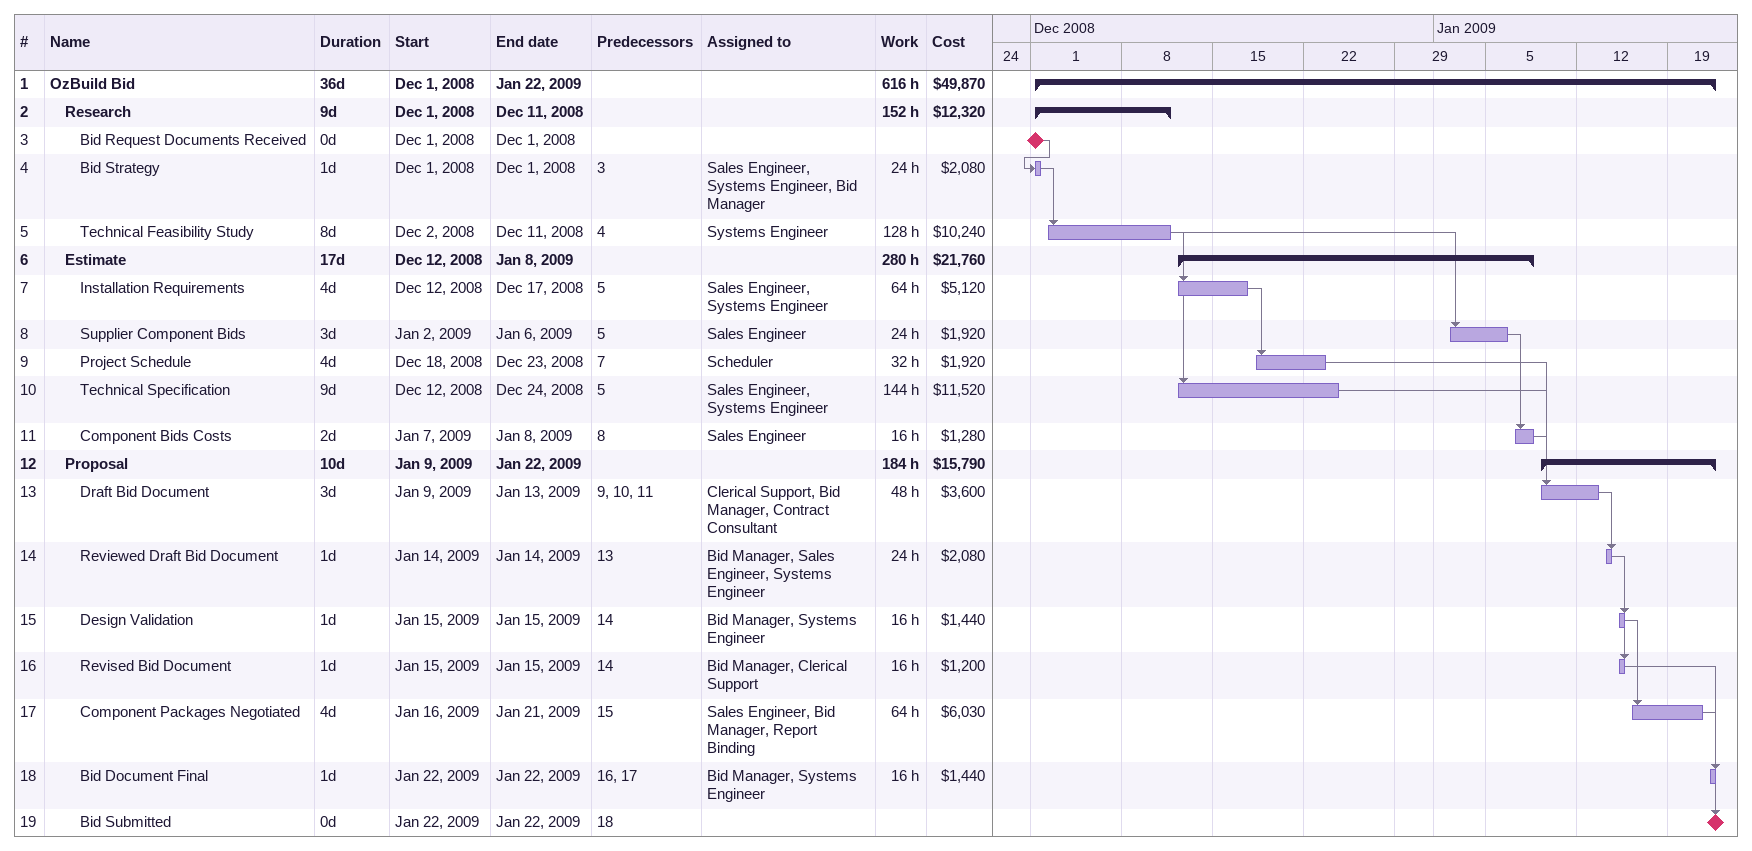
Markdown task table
| ID | Level | Task | Duration | Start | Finish | Predecessors | Resources | Work (h) | Cost ($) |
|---|---|---|---|---|---|---|---|---|---|
| 1 | 1 | **OzBuild Bid** | 36d | 2008-12-01 | 2009-01-22 |  |  | 616 | 49870 |
| 2 | 2 | **Research** | 9d | 2008-12-01 | 2008-12-11 |  |  | 152 | 12320 |
| 3 | 3 | Bid Request Documents Received | 0d | 2008-12-01 | 2008-12-01 |  |  |  |  |
| 4 | 3 | Bid Strategy | 1d | 2008-12-01 | 2008-12-01 | 3 | Sales Engineer, Systems Engineer, Bid Manager | 24 | 2080 |
| 5 | 3 | Technical Feasibility Study | 8d | 2008-12-02 | 2008-12-11 | 4 | Systems Engineer | 128 | 10240 |
| 6 | 2 | **Estimate** | 17d | 2008-12-12 | 2009-01-08 |  |  | 280 | 21760 |
| 7 | 3 | Installation Requirements | 4d | 2008-12-12 | 2008-12-17 | 5 | Sales Engineer, Systems Engineer | 64 | 5120 |
| 8 | 3 | Supplier Component Bids | 3d | 2009-01-02 | 2009-01-06 | 5 | Sales Engineer | 24 | 1920 |
| 9 | 3 | Project Schedule | 4d | 2008-12-18 | 2008-12-23 | 7 | Scheduler | 32 | 1920 |
| 10 | 3 | Technical Specification | 9d | 2008-12-12 | 2008-12-24 | 5 | Sales Engineer, Systems Engineer | 144 | 11520 |
| 11 | 3 | Component Bids Costs | 2d | 2009-01-07 | 2009-01-08 | 8 | Sales Engineer | 16 | 1280 |
| 12 | 2 | **Proposal** | 10d | 2009-01-09 | 2009-01-22 |  |  | 184 | 15790 |
| 13 | 3 | Draft Bid Document | 3d | 2009-01-09 | 2009-01-13 | 9, 10, 11 | Clerical Support, Bid Manager, Contract Consultant | 48 | 3600 |
| 14 | 3 | Reviewed Draft Bid Document | 1d | 2009-01-14 | 2009-01-14 | 13 | Bid Manager, Sales Engineer, Systems Engineer | 24 | 2080 |
| 15 | 3 | Design Validation | 1d | 2009-01-15 | 2009-01-15 | 14 | Bid Manager, Systems Engineer | 16 | 1440 |
| 16 | 3 | Revised Bid Document | 1d | 2009-01-15 | 2009-01-15 | 14 | Bid Manager, Clerical Support | 16 | 1200 |
| 17 | 3 | Component Packages Negotiated | 4d | 2009-01-16 | 2009-01-21 | 15 | Sales Engineer, Bid Manager, Report Binding | 64 | 6030 |
| 18 | 3 | Bid Document Final | 1d | 2009-01-22 | 2009-01-22 | 16, 17 | Bid Manager, Systems Engineer | 16 | 1440 |
| 19 | 3 | Bid Submitted | 0d | 2009-01-22 | 2009-01-22 | 18 |  |  |  |
